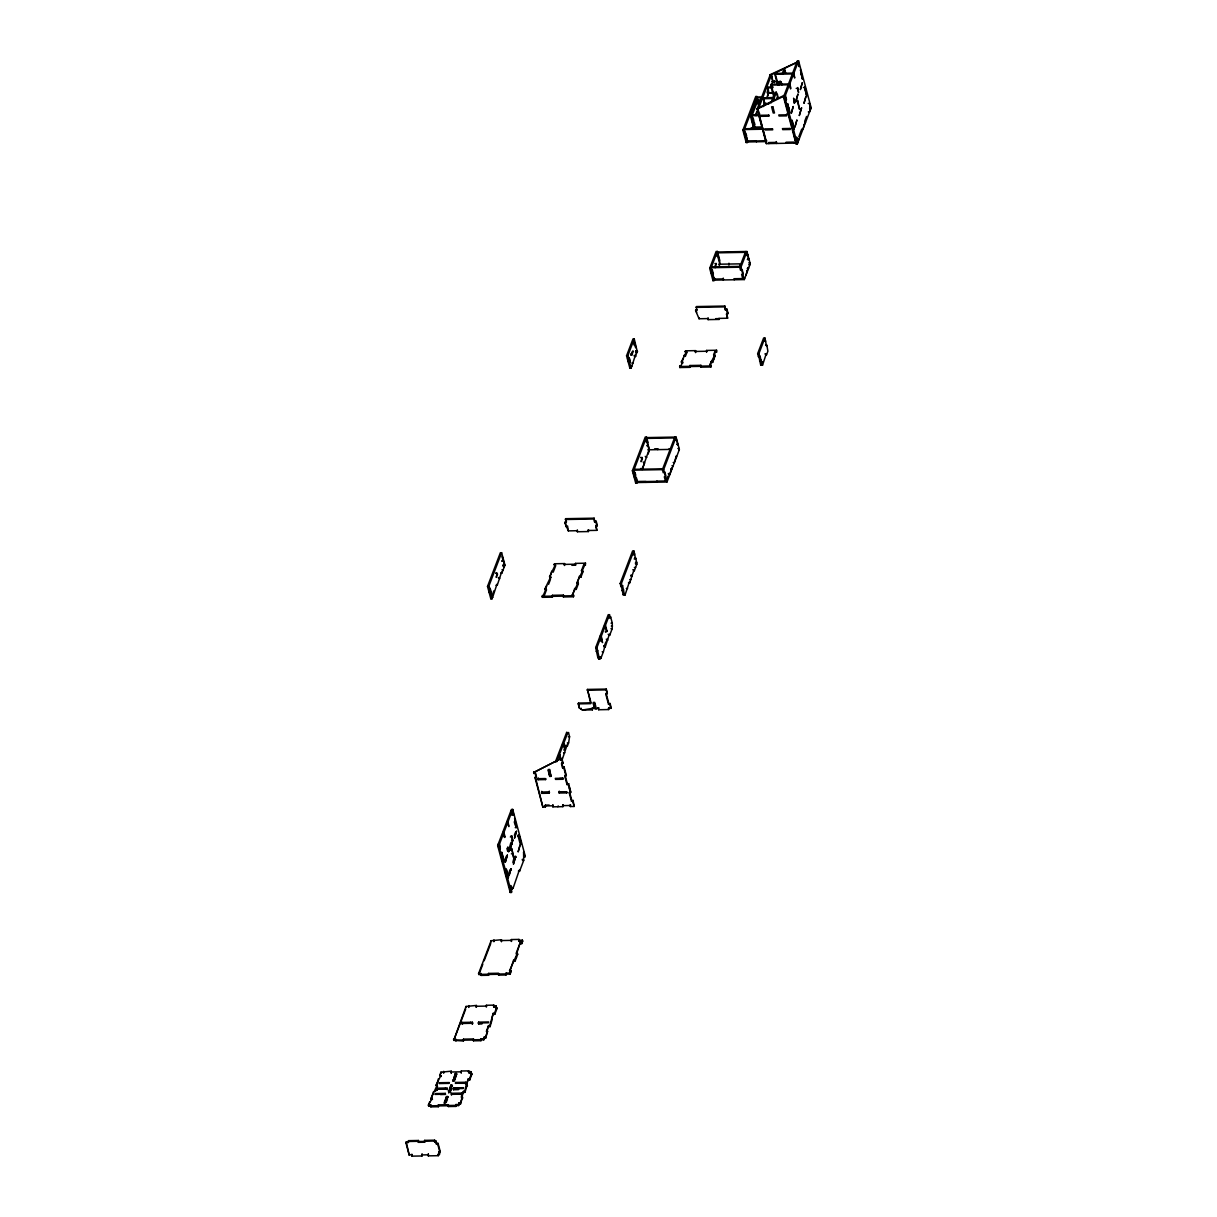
<?xml version="1.0" encoding="UTF-8"?>
<svg xmlns="http://www.w3.org/2000/svg" width="1217" height="1217" viewBox="0 0 1217 1217"><rect width="100%" height="100%" fill="white"/><g stroke="black" fill="none" stroke-linecap="round" stroke-linejoin="round"><path stroke-width="1.5" d="M488.93 590.321L489.66 593.075L490.923 593.059L490.132 588.1L492.079 598.794L490.831 598.81L487.515 586.427L500.37 552.731L501.617 552.716L504.949 565.114L503.473 565.707L503.199 564.673L504.447 564.658L504.416 566.498L501.906 573.07L500.643 573.101M492.079 598.794L488.762 586.396L501.617 552.716M497.205 573.085L496.232 577.39L497.479 574.105L495.958 573.101L497.479 574.105M489.66 593.075L489.234 589.5M501.769 561.356L503.336 560.52L502.089 560.535M490.831 598.81L491.09 596.391L492.611 597.395L491.09 596.391M491.987 595.782L493.874 590.838M492.337 596.36L490.77 597.212M496.004 585.255L497.251 585.24L501.632 572.051L501.906 573.07M492.611 597.395L496.977 584.206L497.251 585.24M630.406 366.789L631.653 366.758L631.38 365.739L631.121 368.158L629.874 368.188L626.557 355.79L632.992 338.95L634.24 338.935L637.343 351.896L635.806 350.892L637.343 351.896M577.39 529.897L577.086 530.718L568.324 530.871L564.855 522.625L566.103 522.61L565.586 518.685L594.124 518.183L594.641 522.093L596.208 521.256L594.961 521.272M631.121 368.158L627.805 355.775L634.24 338.935M564.855 522.625L566.422 521.789L565.586 518.685M566.103 522.61L566.422 521.789M634.848 342.601L635.639 347.56L634.848 342.601L633.601 342.616L634.331 345.369M630.802 355.212L632.064 351.926M565.966 526.763L565.175 521.804M628.291 358.863L628.717 362.453L627.607 358.315M631.775 354.162L633.038 350.861L632.049 355.181L630.528 354.177M630.269 361.601L629.965 362.423L629.174 357.463L630.269 361.601L629.022 361.632M573.724 595.95L572.203 594.93L573.45 594.915L573.42 596.771L563.395 596.954L563.441 595.098L552.427 595.296L552.381 597.151L542.371 597.319L546.174 588.876L544.912 588.891L546.448 589.91L546.174 588.876M544.912 588.891L550.814 576.721L549.567 576.736L551.088 577.74M549.567 576.736L555.454 564.551L554.207 564.582L555.728 565.586L553.218 572.157M554.207 564.582L554.526 563.76L564.536 563.577L564.49 565.433L564.536 563.577M542.371 597.319L542.402 595.463M545.201 589.926L546.798 585.742M549.841 577.771L551.697 571.153M554.48 565.616L554.526 563.76M629.874 368.188L629.813 366.576M636.08 351.911L637.556 351.317M568.324 530.871L567.533 525.911M634.072 355.44L635.32 355.425L631.653 366.758M634.346 356.475L635.593 356.459L637.069 350.861M546.448 589.91L543.938 596.482L542.691 596.497M548.578 584.327L550.464 579.383M552.381 597.151L552.427 595.296M588.374 531.555L588.419 529.699L588.374 531.555L577.36 531.753L577.679 530.931M563.395 596.954L563.441 595.098M571.838 565.297L575.519 565.236L575.55 563.38L585.56 563.197L581.772 571.655L583.019 571.625L581.483 570.621L581.772 571.655M575.519 565.236L575.55 563.38M594.641 522.093L594.124 518.183M742.887 130.143L755.757 96.462L757.004 96.432L744.135 130.128L747.451 142.511L746.204 142.541L742.887 130.143L744.135 130.128M746.295 136.776L745.047 136.791L744.256 131.847M754.084 126.279L753.825 128.698L750.493 116.315L756.928 99.475L758.176 99.444L751.756 116.284L755.072 128.683L751.969 115.706L760.884 115.554M588.1 530.521L596.862 530.353L595.752 526.231L597.319 525.379L596.208 521.256M745.047 136.791L745.352 135.969M595.752 526.231L597.319 525.379M752.806 118.81L753.11 117.988L753.855 120.742M757.233 103.962L758.799 103.126L757.963 100.022L761.538 99.961M796.709 142.267L797.956 142.237L796.572 137.08L797.652 143.058L766.36 143.621L757.111 109.134L770.285 74.617L798.261 61.671L799.052 66.631L797.956 62.493L796.694 62.508L769.981 75.439L770.255 76.473M572.203 594.93L578.09 582.76L576.843 582.776L578.379 583.795L578.09 582.76M576.843 582.776L582.745 570.59M581.483 570.621L583.993 564.049L585.56 563.197M596.862 530.353L596.071 525.409M755.727 114.672L756.974 111.386L756 115.706M766.208 87.076L765.889 87.898L772.78 87.776M766.451 141.598L746.432 141.963L746.462 140.107L746.204 142.541M572.477 595.965L574.713 588.359M577.117 583.81L579.353 576.204M769.981 75.439L771.228 75.424L758.678 108.283L757.43 108.313L759.743 114.276L758.495 114.292L758.815 113.47M573.42 596.771L573.45 594.915M773.084 86.955L767.455 87.046L768.52 93.04M574.987 589.393L576.234 589.378L578.379 583.795M579.627 577.238L580.889 577.223L583.019 571.625M747.405 140.898L746.979 137.323M752.638 128.956L754.236 122.993M747.451 142.511L744.363 129.55L763.972 129.2M770.665 85.099L770.985 84.277L789.757 83.943L790.867 88.065L790.548 88.887L789.453 84.764L770.665 85.099L773.814 96.843M774.818 74.252L775.123 73.431L793.91 73.096L794.701 78.04L793.59 73.918L774.818 74.252L777.511 84.323M764.109 102.852L764.428 102.03M772.612 80.581L771.821 75.637M763.363 106.564L764.702 103.065L763.318 97.892L764.382 103.886L768.977 103.795M766.619 98.045L768.84 92.218M771.639 84.901L772.886 81.615L771.228 75.424M765.645 103.856L765.949 103.034M769.783 93.009L773.434 92.127M774.453 80.778L774.423 82.634M771.061 102.882L775.107 92.279L776.37 92.249L777.891 97.938L776.629 97.953M778.089 84.505L779.26 81.433L780.508 81.417L781.268 84.247M782.272 73.552L783.611 70.008L784.859 69.993L785.695 73.081L784.448 73.111L783.611 70.008M772.993 101.087L776.37 92.249M779.23 84.749L780.508 81.417M783.52 73.522L784.859 69.993M646.288 437.603L676.074 437.07L663.645 469.61L633.859 470.142L637.176 482.54L635.715 483.134L632.384 470.736L645.253 437.055L646.501 437.04L647.931 442.349M717.148 252.025L746.949 251.493L740.955 267.192L711.154 267.725L714.485 280.108L713.01 280.716L709.694 268.318L716.113 251.478L717.376 251.447L719.749 260.301M636.963 483.103L633.646 470.72L646.501 437.04M715.748 318.671L719.43 318.611L719.11 319.432L708.096 319.63L707.822 318.595L699.06 318.748L695.592 310.502L696.839 310.487L696.322 306.562L724.86 306.06L725.378 309.97L726.945 309.133L725.697 309.148M714.257 280.686L710.941 268.303L717.376 251.447M695.592 310.502L697.158 309.666M711.473 273.597L711.047 270.022M777.891 97.938L777.435 94.272M642.089 457.394L641.1 461.715L642.363 458.429L640.827 457.425L642.363 458.429M714.911 266.675L716.159 263.389L715.185 267.71M712.158 274.144L711.839 274.966L713.101 274.951M718.775 260.073L719.095 259.251L719.825 262.005M635.715 483.134L635.959 480.7M711.215 366.165L709.678 365.146L710.926 365.13L710.895 366.986L700.886 367.154L700.916 365.313L689.902 365.511L689.872 367.351L679.847 367.534L679.892 365.678L681.14 365.663L682.57 361.921L681.322 361.951L682.843 362.955L682.57 361.921M681.322 361.951L686.51 351.607L685.247 351.637L686.784 352.641L686.51 351.607M685.247 351.637L685.567 350.815L695.576 350.633L695.546 352.489L695.576 350.633M746.949 251.493L750.265 263.891L744.272 279.575L713.223 280.138L713.268 278.282L713.01 280.716M679.847 367.534L679.892 365.678M681.596 362.97L683.482 358.041M685.536 352.671L685.567 350.815M497.662 845.587L499.229 844.735L500.339 848.873L499.548 843.913L503.595 833.326L502.332 833.341L498.285 843.944L511.475 892.441L510.227 892.472L497.662 845.587L499.229 844.735M507.732 822.479L503.899 832.504L505.009 836.627L503.762 836.657L502.651 832.519L506.485 822.494L507.732 822.479L508.843 826.602L508.037 821.658L512.098 811.054L510.836 811.07L506.789 821.673L507.535 824.426M512.722 809.411L513.513 814.356L512.266 814.386L511.459 809.427L512.722 809.411L525.288 856.296L523.721 857.133M766.071 142.587L766.391 141.765L766.36 143.621M792.647 73.111L797.333 60.865L798.58 60.85L811.146 107.735L797.333 143.88L796.085 143.91L783.52 97.025L788.19 84.779M788.51 83.958L792.343 73.933M643.124 461.973L644.645 462.977L642.135 469.549L649.33 448.967L648.585 446.213M699.06 318.748L699.364 317.926M714.196 279.089L714.516 278.267L714.79 279.286M718.928 266.706L720.19 263.389M648.037 454.108L649.285 450.822L645.968 438.424L674.507 437.922M686.784 352.641L685.354 356.383L685.08 355.349M797.333 143.88L784.767 96.995L798.58 60.85M499.396 848.066L499.076 848.888L497.981 844.765M769.174 142.754L768.855 143.576L768.581 142.541L776.096 142.404L776.4 141.583M505.009 836.627L504.69 837.448L503.595 833.326M513.513 814.356L513.194 815.192L512.098 811.054M784.935 100.326L786.501 99.49L785.406 95.352L784.144 95.382L757.43 108.313M501.967 859.628L500.506 852.204M503.655 861.256L501.754 852.174L503.975 860.434L502.408 861.286M789.514 112.694L787.612 103.612L789.833 111.873L788.266 112.725L790.533 121.198M549.156 805.061L545.399 805.122L545.353 806.977L542.858 807.023L534.993 777.693L536.241 777.678L535.145 773.54L533.609 772.536L560.641 758.784L561.904 758.754L562.999 762.892L561.448 763.728L562.543 767.866L564.11 767.014L562.543 767.866M533.883 773.556L533.928 771.715M657.773 449.636L658.093 448.814L654.579 448.875M689.872 367.351L689.902 365.511M723.552 279.134L723.248 279.956L723.278 278.1M728.953 263.237L728.922 265.093M788.403 108.572L788.722 107.75M801.273 74.891L801.577 74.07M708.096 319.63L708.127 317.774M786.319 114.839L778.804 114.961L779.078 115.995L786.593 115.874L786.623 114.018M776.689 142.617L776.37 143.439L776.096 142.404M511.459 841.084L512.707 841.069L511.916 836.109L510.668 836.14M797.47 88.369L797.774 87.548L798.565 92.507L797.47 88.369L796.207 88.4M534.993 777.693L536.56 776.857M516.525 827.575L514.624 818.493L516.525 827.575L515.263 827.606L516.829 826.754M506.363 856.159L504.173 861.91L505.42 861.895L507.352 855.11L505.42 861.895M509.193 848.766L510.805 842.803L512.053 842.788L509.817 850.394L512.053 842.788M514.365 835.212L515.476 832.337M508.889 851.079L508.569 851.9L507.778 846.956L508.889 851.079L507.626 851.109L506.896 848.355M512.707 841.069L511.916 836.109M538.37 778.895L545.87 778.758L545.566 779.58L538.051 779.717L538.097 777.861M511.809 848.857L513.711 857.955L511.809 848.857L510.562 848.888M797.363 101.133L797.667 100.296L799.569 109.393L797.363 101.133L796.101 101.148M519.096 835.227L521.317 843.487L520.998 844.309L519.096 835.227L517.849 835.242L520.07 843.503M804.65 87.487L804.954 86.666L806.856 95.747L804.65 87.487L803.387 87.502M669.107 448.617L668.787 449.438L647.763 449.818M700.886 367.154L700.916 365.313M706.56 352.291L706.59 350.435L716.615 350.253L716.57 352.109L715.322 352.139L713.892 355.866L715.14 355.851L713.618 354.847L713.892 355.866M792.891 125.305L793.21 124.484M805.76 91.61L806.065 90.788M734.566 278.936L734.262 279.758L733.988 278.723L743.998 278.556L744.302 277.735L744.591 278.754M674.827 437.101L662.398 469.64L663.235 472.728L664.801 471.892L665.897 476.014L664.33 476.866L665.44 480.989M725.378 309.97L724.86 306.06M745.686 251.523L739.693 267.208L740.529 270.311L742.096 269.459L743.207 273.597L741.64 274.433L742.75 278.571M412.046 1154.294L409.231 1155.161L405.854 1142.565L408.684 1141.698M506.88 878.02L508.447 877.168L506.242 868.908L508.143 877.989L506.88 878.02L505.116 871.402M512.844 862.397L514.456 856.449L515.704 856.418L513.468 864.024L515.704 856.418M509.071 875.525L511.003 868.74L509.071 875.525L507.824 875.555L510.029 869.805L511.277 869.775M601 636.947L596.938 647.55L599.129 657.667L597.866 657.682L595.691 647.566L599.738 636.963L601 636.947L602.521 642.622L601.304 636.126L605.138 626.101L603.875 626.116L600.057 636.141L601.198 640.401M620.989 586.579L622.556 585.742L620.989 586.579L620.168 583.475L632.597 550.951L633.844 550.921L634.665 554.024L635.472 558.983L634.209 558.999M508.143 877.989L508.447 877.168M549.339 770.178L549.643 769.357L550.997 776.37L549.734 776.4L548.076 770.194L549.339 770.178L550.997 776.37M405.854 1142.565L408.364 1142.52L408.395 1140.664L418.42 1140.481L418.374 1142.337L424.642 1142.231L424.672 1140.375L434.682 1140.192L434.652 1142.048L436.218 1141.211L434.971 1141.227M541.702 793.347L541.748 791.491L541.702 793.347L549.217 793.21L549.247 791.354L549.217 793.21M605.442 625.279L609.489 614.676L608.241 614.707L604.195 625.295L605.442 625.279L606.964 630.954L605.412 631.806L606.964 630.954M622.252 586.564L621.415 583.46L633.844 550.921M549.186 774.331L549.506 773.51M747.314 259.571L748.561 259.54L747.77 254.596L746.523 254.612M549.734 776.4L548.395 769.372M555.408 761.827L566.65 732.421L568.172 733.44L568.491 732.619L566.924 733.455L566.65 732.421M610.326 617.78L610.645 616.958L609.078 617.795L610.326 617.78L609.489 614.676M719.11 319.432L718.836 318.398L727.599 318.23L726.488 314.108L728.055 313.256L726.945 309.133M562.878 744.059L562.558 744.88L564.125 744.028L562.878 744.059L563.608 746.812M593.409 702.27L594.93 707.959L592.436 707.99L592.39 709.846L582.38 710.028L579.322 708.005L578.212 703.882L578.531 703.061L591.051 702.833L587.446 689.415L606.233 689.081L607.329 693.203L605.762 694.055L608.53 704.369L610.097 703.532L608.53 704.369M510.227 892.472L509.467 885.657L510.714 885.641L511.825 889.764L510.577 889.794M556.671 761.812L567.898 732.406M623.21 594.839L623.53 594.018L625.051 595.037L624.777 594.002L623.21 594.839L621.309 585.757M726.488 314.108L728.055 313.256M748.561 259.54L748.881 258.719L747.634 258.749M511.475 892.441L510.714 885.641M597.866 657.682L599.433 656.845L599.996 658.899L598.734 658.929L598.186 656.861M624.458 594.824L622.556 585.742M635.472 558.983L635.776 558.162L634.529 558.177M808.194 103.415L809.442 103.399L810.507 109.378M709.678 365.146L714.866 354.816M713.618 354.847L715.048 351.105L716.615 350.253M727.599 318.23L726.808 313.286M579.322 708.005L578.531 703.061M667.92 476.273L666.034 481.202L667.281 481.187L665.76 480.167M709.952 366.18L711.108 361.419M409.231 1155.161L406.174 1141.744M428.369 1105.051L430.879 1105.006L431.153 1106.04L428.658 1106.086L428.369 1105.051L432.141 1098.449L430.879 1098.479L432.415 1099.483L432.141 1098.449M430.879 1098.479L437.162 1085.305L435.899 1085.321L437.435 1086.34L437.162 1085.305M435.899 1085.321L440.919 1075.448L439.672 1075.463L441.193 1076.482L440.919 1075.448M439.672 1075.463L440.919 1072.177L451.248 1071.188L451.218 1073.029L451.248 1071.188M496.688 1007.539L496.962 1008.574L495.441 1007.57L496.688 1007.539L494.498 1013.289L493.235 1013.32L489.782 1025.612L488.534 1025.642L486.344 1031.392L487.591 1031.362L485.4 1037.112L484.138 1037.143L483.514 1038.786L481.019 1038.831L480.974 1040.687L473.459 1040.809L473.504 1038.968L463.494 1039.135L463.449 1040.991L453.743 1040.352L466.02 1006.459L476.349 1005.455L476.319 1007.311L476.349 1005.455M478.57 973.585L481.08 973.554L481.354 974.574L478.844 974.619L478.57 973.585L491.12 940.726L501.45 939.722L501.419 941.578L501.45 939.722M533.609 772.536L560.641 758.784M563.912 750.128L565.799 745.2L567.32 746.204L568.582 742.918L569.586 736.741L568.491 732.619M598.734 658.929L599.433 656.845M610.645 616.958L612.303 623.15L612.181 628.717L609.671 635.289L608.15 634.285M667.007 480.152L666.688 480.974L656.678 481.156L656.952 482.175L657.271 481.354L646.257 481.552L645.938 482.373L645.664 481.354L635.654 481.521M668.544 474.63L669.791 474.615L671.647 467.997L671.921 469.017L670.673 469.047M710.895 366.986L710.926 365.13M578.212 703.882L590.732 703.654L587.446 689.415M428.658 1106.086L429.631 1101.765M431.168 1099.499L433.389 1091.908M436.812 1084.712L438.409 1078.749M453.743 1040.352L465.639 1009.212M479.513 972.9L482.814 964.244M484.138 960.791L490.74 943.494M542.858 807.023L535.313 776.872M605.914 641.876L604.028 646.82L605.29 646.79L609.398 634.255L609.671 635.289M635.928 482.556L666.977 482.008L679.39 449.469L676.074 437.07M711.382 362.438L712.63 362.423L715.14 355.851M796.085 143.91L793.195 131.147M798.824 136.745L801.729 129.124M804.817 121.015L806.567 116.436M511.825 889.764L512.768 887.299L513.042 888.334L511.794 888.364M518.381 871.098L519.629 871.083L523.706 860.404L523.584 851.946L524.968 857.118M562.695 763.713L561.904 758.754M580.844 709.024L581.163 708.203M599.996 658.899L600.62 657.256L599.372 657.286L600.894 658.291L603.404 651.719L605.016 645.755L603.754 645.786M628.444 582.897L629.691 582.867L634.057 569.678L634.346 570.712L632.81 569.708M634.346 570.712L636.856 564.14L635.776 558.162M797.683 141.202L798.626 138.738L798.9 139.772L797.652 139.803M810.233 108.343L809.579 111.842L808.316 111.858M435.549 1091.269L437.435 1086.34M513.042 888.334L519.355 870.049L519.629 871.083M561.052 759.378L562.3 759.347L567.046 745.169L567.32 746.204M625.051 595.037L629.417 581.832L629.691 582.867M471.587 1073.272L471.861 1074.292L470.34 1073.288L471.587 1073.272L469.397 1079.023L468.149 1079.038L464.681 1091.345L463.434 1091.36L461.243 1097.11L462.49 1097.095L460.3 1102.845L459.037 1102.861L458.413 1104.504L455.919 1104.549L455.873 1106.405L448.358 1106.542L448.404 1104.686L438.394 1104.869L438.348 1106.725L430.833 1106.861L430.879 1105.006M437.314 1088.165L437.268 1090.006L437.314 1088.165L447.324 1087.983L447.293 1089.839M455.934 1041.128L455.979 1039.272L453.469 1039.318M462.414 1022.432L462.369 1024.288L462.414 1022.432L472.424 1022.25L472.379 1024.106L472.424 1022.25M510.805 970.573L511.079 971.607L509.558 970.588L510.805 970.573L509.862 973.037L506.105 973.098L506.074 974.954L498.559 975.091L498.605 973.235L488.58 973.417L488.549 975.273L481.034 975.395L481.08 973.554M545.353 806.977L545.399 805.122M422.025 1155.967L422.071 1154.112L422.025 1155.967L412.015 1156.15L412.335 1155.329M430.833 1106.861L431.153 1106.04M481.034 975.395L481.354 974.574M582.38 710.028L594.93 707.959M418.374 1142.337L418.42 1140.481M564.901 771.974L565.22 771.152M424.642 1142.231L424.672 1140.375M438.348 1106.725L438.394 1104.869M463.449 1040.991L463.494 1039.135M488.549 975.273L488.58 973.417M552.868 806.841L552.898 804.985L552.868 806.841L562.878 806.658L562.923 804.817L562.878 806.658M559.546 792.206L567.061 792.084L566.742 792.906L559.227 793.028L559.272 791.172M567.031 784.6L568.598 783.748L567.031 784.6L564.764 776.127L566.331 775.275L564.11 767.014M445.255 1093.398L444.935 1094.22L434.925 1094.402L435.245 1093.581L445.255 1093.398L445.528 1094.433L440.524 1094.524M592.436 707.99L592.39 709.846M446.533 1096.563L444.022 1103.134L445.27 1103.119L447.78 1096.532L446.533 1096.563L444.92 1102.526M450.929 1085.062L448.693 1092.668L450.929 1085.062L452.176 1085.032L449.94 1092.638L451.203 1089.352M456.573 1073.531L454.337 1081.137L453.089 1081.168L455.31 1073.561L456.573 1073.531L454.96 1079.494M453.089 1081.168L455.31 1073.561M557.873 806.749L558.192 805.928M598.688 707.883L595.874 708.75L598.688 707.883L598.658 709.739L608.667 709.557L608.698 707.701L611.208 707.655L610.097 703.532M446.183 1102.496L447.43 1099.21M428.293 1155.861L428.323 1154.005L428.293 1155.861L438.303 1155.678L438.333 1153.822L439.596 1153.807L439.018 1151.632L439.276 1154.629L438.029 1154.644L438.303 1155.678M451.477 1095.148L451.507 1093.292L461.532 1093.109L461.486 1094.965L461.532 1093.109M453.272 1088.683L453.576 1087.861L463.601 1087.694L463.281 1088.515L453.272 1088.683L453.545 1089.717L458.55 1089.626M455.66 1082.445L455.341 1083.267L465.944 1083.297L465.67 1082.263L455.66 1082.445L455.934 1083.48M478.372 1022.965L478.677 1022.143L488.702 1021.961L488.382 1022.782L478.372 1022.965L478.646 1023.999L481.978 1023.938M607.024 694.025L606.233 689.081M453.545 1089.717L453.576 1087.861M478.646 1023.999L478.677 1022.143M434.652 1142.048L434.682 1140.192M461.273 1071.006L461.228 1072.862L461.273 1071.006L468.773 1070.869L468.743 1072.725L471.238 1072.679L470.964 1071.645L468.469 1071.69L468.743 1072.725M473.459 1040.809L473.504 1038.968M486.328 1007.128L486.359 1005.272L493.874 1005.136L493.843 1006.991L496.338 1006.946L496.064 1005.927L493.57 1005.957L493.843 1006.991M511.459 939.554L511.429 941.41L511.459 939.554L518.974 939.418L518.944 941.273L522.702 941.197L522.412 940.163L518.655 940.239L518.944 941.273M569.389 788.707L569.708 787.886M605.762 694.055L607.329 693.203M448.358 1106.542L448.677 1105.721L438.668 1105.903M498.559 975.091L498.879 974.269L488.869 974.452M571.518 801.318L573.085 800.482L571.518 801.318L569.237 792.86L570.803 792.008L568.598 783.748M569.237 792.86L570.803 792.008M436.797 1143.371L438.044 1143.356L436.477 1144.193L436.218 1141.211M455.873 1106.405L455.919 1104.549M468.469 1071.69L468.773 1070.869M480.974 1040.687L481.019 1038.831M493.57 1005.957L493.874 1005.136M506.074 974.954L506.105 973.098M518.655 940.239L518.974 939.418M570.393 806.536L570.423 804.68L570.393 806.536L574.15 806.46L573.085 800.482M465.67 1082.263L465.624 1084.119L465.944 1083.297M608.667 709.557L608.698 707.701M438.698 1152.453L440.265 1151.617L438.044 1143.356M439.276 1154.629L439.596 1153.807M470.34 1073.288L470.964 1071.645M495.441 1007.57L496.064 1005.927M509.558 970.588L517.392 953.322L516.145 953.337L520.222 942.658L521.469 942.627L522.412 940.163M456.192 1105.584L458.687 1105.538L459.037 1102.861M462.064 1096.715L463.434 1091.36M466.765 1084.393L468.149 1079.038M470.614 1074.322L471.238 1072.679M481.293 1039.866L483.788 1039.82L484.138 1037.143M487.165 1030.982L488.534 1025.642M491.866 1018.659L493.235 1013.32M495.715 1008.589L496.338 1006.946M509.832 971.622L513.635 959.909M520.222 942.658L516.419 954.371L517.681 954.341L517.392 953.322M608.394 708.522L611.208 707.655M459.326 1103.895L460.574 1103.88L462.49 1097.095M463.707 1092.394L464.97 1092.379L467.191 1084.773M468.423 1080.072L469.671 1080.057L471.861 1074.292M484.427 1038.177L485.674 1038.147L487.591 1031.362M488.808 1026.676L490.071 1026.646L492.292 1019.04M493.524 1014.339L494.771 1014.324L496.962 1008.574M506.394 974.132L510.151 974.072L511.079 971.607M513.909 960.943L515.171 960.928L517.681 954.341M520.496 943.692L521.758 943.662L522.702 941.197M758.48 356.794L758.784 355.973L760.686 365.054L761.948 365.039L760.047 355.957L758.48 356.794L757.643 353.691L763.637 338.007L764.885 337.976L766.512 346.039L766.832 345.217L765.569 345.232M759.727 356.779L758.891 353.675L764.885 337.976M760.686 365.054L761.005 364.233L762.527 365.237L766.193 353.904L764.945 353.919L766.467 354.938L767.897 351.196L766.832 345.217M761.279 365.267L762.709 361.525M761.948 365.039L762.253 364.218L762.527 365.237M757.111 109.134L783.839 96.204L785.087 96.173L786.197 100.311M771.639 81.645L777.891 81.524M766.999 92.02L768.566 91.184L767.455 87.046M767.273 93.055L773.114 92.948M762.131 96.919L756.776 97.01L757.293 100.935L756.472 97.832L761.827 97.74M783.52 97.025L784.767 96.995M772.901 97.527L762.07 97.923L761.751 98.744L774.271 98.516M761.218 100.783L757.643 100.844L758.48 103.947M787.308 104.434L786.045 104.464L787.825 111.066M809.883 107.75L811.146 107.735M809.579 108.572L810.826 108.556L809.442 103.399M752.289 114.885L759.423 114.763M750.493 116.315L751.756 116.284M753.764 127.1L762.025 126.948M751.102 127.952L752.365 127.922M754.038 128.12L762.8 127.968M744.667 128.728L762.511 128.409M743.937 132.668L745.184 132.638M795.02 137.917L796.268 137.901M746.143 140.929L756.168 140.746L756.442 141.78L756.761 140.959L766.771 140.776M796.116 142.054L797.378 142.024M745.382 252.345L716.843 252.847L719.886 264.211M716.417 255.966L717.984 255.129L718.715 257.882M746.204 255.433L747.466 255.418M748.729 262.872L749.991 262.857L749.946 264.713L748.698 264.728M718.623 264.226L739.662 263.861L739.936 264.895M716.448 264.424L714.911 263.42M711.473 266.903L740.012 266.386M709.694 268.318L710.941 268.303M747.268 268.47L748.516 268.455L748.242 267.421L746.006 275.027M710.743 270.843L712.31 269.991L713.405 274.129M712.949 279.104L722.959 278.921M696.018 307.384L724.556 306.882M633.281 343.437L634.529 343.422M764.474 341.095L765.721 341.079M635.502 351.713L636.75 351.683M635.776 352.732L637.023 352.717M695.272 351.454L706.286 351.257M626.557 355.79L627.805 355.775M757.643 353.691L758.891 353.675M759.895 360.11L761.142 360.08M631.836 363.046L633.083 363.031M759.575 360.932L760.838 360.901M679.573 366.5L689.583 366.332M700.612 366.134L710.622 365.952M630.102 367.61L631.349 367.58M680.166 366.713L681.414 366.697M690.176 366.53L701.19 366.332M675.648 440.204L676.911 440.174L677.702 445.133L678.006 444.311L676.758 444.327M645.542 441.558L646.805 441.528M646.653 445.681L647.9 445.665M677.869 448.464L679.116 448.434L679.086 450.29M645.253 456.39L646.775 457.394M673.184 462.475L674.431 462.445L676.302 455.827L676.576 456.862M671.936 465.761L673.184 465.731M640.614 468.545L641.861 468.515M634.179 469.321L662.717 468.819M632.384 470.736L633.646 470.72M668.27 473.596L669.517 473.58M635.791 477.368L634.544 477.399L633.433 473.261L635 472.424L635.746 475.178M565.281 519.507L593.82 519.005M633.418 554.039L634.665 554.024M633.114 554.861L634.361 554.846M635.639 562.315L636.887 562.284M502.88 565.494L504.142 565.479M564.216 564.399L575.23 564.201M635.32 563.136L636.567 563.106M503.153 566.529L504.416 566.498M635.593 564.156L636.856 564.14M501.906 569.815L503.153 569.784M634.346 567.441L635.593 567.426M499.487 577.634L498.24 577.649L499.761 578.668M630.68 575.291L631.927 575.261M630.954 576.326L632.201 576.295M629.691 579.611L630.954 579.581M620.168 583.475L621.415 583.46M487.515 586.427L488.762 586.396M626.314 588.48L627.561 588.465M489.979 592.253L491.227 592.238M622.419 589.895L623.667 589.865M622.1 590.717L623.347 590.686M542.097 596.284L552.107 596.117M563.121 595.919L573.146 595.737M552.701 596.33L563.714 596.132M491.044 598.247L492.307 598.216M611.04 623.18L612.303 623.15M611.284 626.055L612.547 626.04M610.934 628.733L612.181 628.717M600.057 636.141L601.304 636.126M606.264 639.214L607.526 639.184M606.538 640.233L607.8 640.218M595.691 647.566L596.938 647.55M596.528 650.669L597.775 650.639M596.208 651.491L597.456 651.46M602.156 651.749L603.404 651.719M587.142 690.237L605.914 689.902M568.339 736.772L569.586 736.741M567.32 742.933L568.582 742.918M563.562 752.791L564.81 752.775M560.337 759.606L561.585 759.575M562.999 762.892L561.752 762.907L562.862 767.045M534.202 772.734L535.45 772.719L536.195 775.472M550.054 775.564L551.301 775.548M566.331 775.275L565.068 775.305L567.35 783.778M559.653 778.515L563.395 778.439M541.428 792.313L548.943 792.176M542.021 792.526L549.536 792.389M545.079 805.943L552.594 805.806M562.604 805.639L570.119 805.502M511.155 810.248L512.403 810.233M506.789 821.673L508.037 821.658M502.651 832.519L503.899 832.504M517.529 836.064L518.792 836.049M510.349 836.961L511.596 836.931M511.779 840.262L513.026 840.247M498.285 843.944L499.548 843.913M511.079 843.837L512.327 843.822M510.242 849.709L511.505 849.679M500.187 853.026L501.434 852.995M511.353 853.832L512.6 853.817M524.025 856.312L525.288 856.296M514.73 857.468L515.978 857.453M522.184 859.385L523.432 859.369M503.899 860.891L505.146 860.86M522.458 860.419L523.706 860.404M507.55 874.521L508.797 874.491M509.147 886.478L510.41 886.463M510.532 891.65L511.794 891.62M501.13 940.543L511.155 940.376M480.761 974.376L488.276 974.239M498.285 974.056L505.8 973.919M476.045 1006.276L486.055 1006.094M462.095 1023.254L472.105 1023.071M462.688 1023.467L472.698 1023.284M478.966 1023.178L482.297 1023.117M455.66 1040.094L463.175 1039.957M473.185 1039.79L480.7 1039.653M463.768 1040.17L473.778 1039.987M450.944 1072.01L460.954 1071.827M455.599 1074.596L456.847 1074.565M452.815 1080.133L454.063 1080.103M451.203 1086.096L452.45 1086.066M466.217 1085.823L467.48 1085.807M436.994 1088.987L447.004 1088.804M437.588 1089.185L447.597 1089.017M453.865 1088.896L458.87 1088.804M448.419 1091.634L449.666 1091.603M451.203 1094.113L461.213 1093.931M461.806 1094.144L451.796 1094.326L451.507 1093.292M446.806 1097.597L448.054 1097.567L447.78 1096.532M461.517 1098.145L462.764 1098.13M430.559 1105.827L438.074 1105.69M448.084 1105.508L455.599 1105.371M408.091 1141.485L418.1 1141.303M424.353 1141.196L434.378 1141.014M418.694 1141.516L424.946 1141.409M421.751 1154.933L428.019 1154.827M805.061 89.723L806.506 95.139M805.487 122.521L805.213 121.487L802.977 129.093M803.965 124.773L804.239 125.807M781.192 82.011L781.953 84.855M783.839 96.204L785.68 103.08M790.974 122.841L792.739 129.458M775.123 73.431L778.272 85.175M793.895 143.134L793.621 142.1L786.106 142.237L786.38 143.256M770.285 74.617L770.574 75.652M771.441 85.951L774.134 96.021M767.866 94.759L768.14 95.793M759.089 114.504L762.253 126.34M762.74 128.135L765.904 139.97M759.149 115.721L766.238 142.176M754.966 124.879L754.221 122.126L752.654 122.963L751.923 120.209M745.869 133.201L746.614 135.954M746.995 270.706L747.268 271.741M766.193 353.904L766.467 354.938M740.955 267.192L744.272 279.575M726.64 309.955L727.736 314.077M716.296 351.074L716.57 352.109M715.048 351.105L715.322 352.139M713.618 358.102L713.892 359.137M712.356 361.388L712.63 362.423M695.911 309.681L696.641 312.434M706.59 350.435L706.879 351.47M683.832 355.364L684.106 356.398M635.32 355.425L635.593 356.459M663.645 469.61L666.977 482.008M647.109 440.706L648.22 444.844M636.476 477.931L637.221 480.685M595.904 522.078L596.999 526.2M605.138 626.101L606.659 631.775M577.086 530.718L577.36 531.753M585.255 564.019L585.529 565.053M583.993 564.049L584.282 565.084M605.016 645.755L605.29 646.79M599.738 636.963L600.879 641.222M580.6 576.189L580.889 577.223M600.62 657.256L600.894 658.291M609.793 704.354L610.888 708.477M606.081 693.234L608.85 703.548M575.96 588.343L576.234 589.378M598.368 708.705L598.658 709.739M594.657 702.255L595.813 706.514M595.874 708.75L594.352 703.076L593.105 703.091L594.626 708.781M564.125 744.028L564.916 748.987L563.806 744.85M562.026 758.313L562.3 759.347M563.806 767.836L566.011 776.096M568.278 784.569L570.499 792.83M572.766 801.303L574.15 806.46M569.556 792.039L571.823 800.497M559.105 756.274L559.835 759.028M566.742 792.906L566.468 791.871L558.953 791.993L559.227 793.028M504.72 565.677L502.241 556.382L503.032 561.341M545.566 779.58L545.292 778.545L537.777 778.682L538.051 779.717M514.259 821.825L515.141 825.126M510.836 811.07L511.946 815.207M521.469 942.627L521.758 943.662M516.145 956.608L516.419 957.627M514.882 959.894L515.171 960.928M509.862 973.037L510.151 974.072M493.935 939.859L493.904 941.715L493.63 940.68M491.12 940.726L491.394 941.76M494.498 1013.289L494.771 1014.324M486.359 1005.272L486.648 1006.307M489.782 1025.612L490.071 1026.646M485.4 1037.112L485.674 1038.147M483.514 1038.786L483.788 1039.82M468.834 1005.592L468.804 1007.448L468.53 1006.413M470.553 1022.28L470.827 1023.314M466.02 1006.459L466.294 1007.493M469.397 1079.023L469.671 1080.057M464.681 1091.345L464.97 1092.379M460.3 1102.845L460.574 1103.88M458.413 1104.504L458.687 1105.538M443.749 1071.31L443.703 1073.166L443.429 1072.131M445.452 1088.013L445.726 1089.048M440.919 1072.177L441.208 1073.211M437.74 1144.178L439.945 1152.438M435.899 1142.033L436.477 1144.193M411.742 1155.116L412.015 1156.15M800.482 69.932L802.383 79.014L800.482 69.932M793.636 98.394L794.427 103.354L793.636 98.394M516.449 831.287L514.517 838.072L516.449 831.287M793.21 106.548L791.278 113.333L793.21 106.548M797.911 94.226L795.675 101.832L797.911 94.226M802.307 82.726L800.39 89.51L802.307 82.726M792.1 120.346L794.001 129.428L792.1 120.346M520.1 844.917L518.183 851.702L520.1 844.917M796.861 120.179L794.944 126.964L796.861 120.179M801.562 107.857L799.326 115.463L801.562 107.857M805.958 96.356L804.041 103.141L805.958 96.356M559.987 754.875L560.778 759.834L559.987 754.875M439.383 1082.734L439.063 1083.556L449.073 1083.373L449.392 1082.552L439.383 1082.734M772.825 106.777L771.578 106.792L773.236 112.998L774.499 112.968L772.825 106.777M768.794 115.143L761.279 115.28L761.553 116.315L769.068 116.178L768.794 115.143M772.445 128.774L764.93 128.911L765.204 129.945L772.719 129.808L772.445 128.774M789.97 128.47L782.455 128.606L782.729 129.626L790.244 129.504L789.97 128.47M562.817 778.241L555.302 778.363L555.576 779.397L563.091 779.26L562.817 778.241"/></g></svg>
